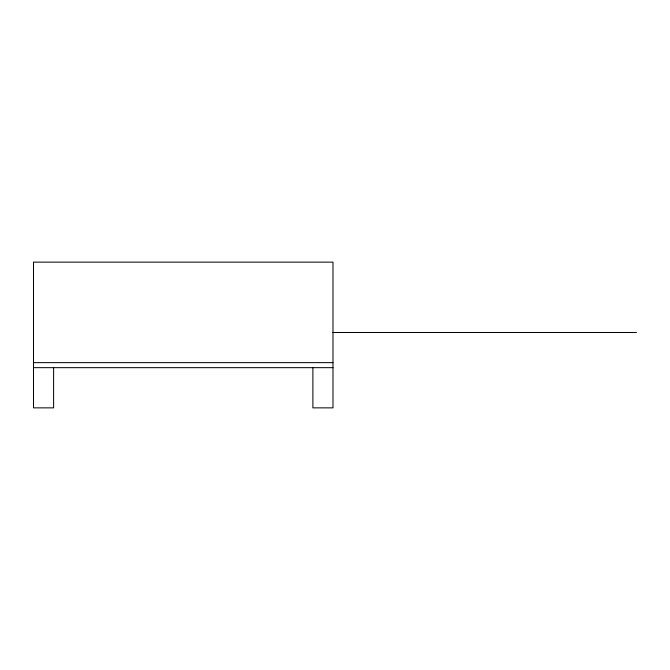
<?xml version="1.0" encoding="UTF-8"?>
<svg xmlns="http://www.w3.org/2000/svg" width="670" height="670" viewBox="0 0 670 670"><rect width="100%" height="100%" fill="white"/><g stroke="black" fill="none" stroke-linecap="round" stroke-linejoin="round"><path stroke-width="1" d="M332.906 332.488L636.5 332.488M33.5 362.637L332.99 362.637M33.5 367.663L332.99 367.663M312.89 367.663L312.89 407.863L332.99 407.863L332.99 262.137L33.5 262.137L33.5 407.863L53.6 407.863L53.6 367.663"/></g></svg>
